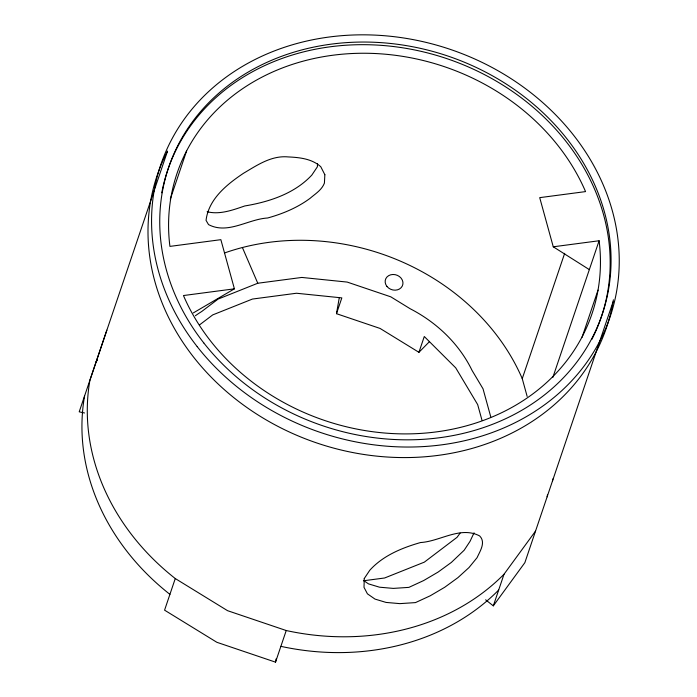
<?xml version="1.0" encoding="UTF-8"?>
<svg xmlns="http://www.w3.org/2000/svg" width="697" height="697" viewBox="0 0 697 697"><rect width="100%" height="100%" fill="white"/><g stroke="black" fill="none" stroke-linecap="round" stroke-linejoin="round"><path stroke-width="1.05" d="M317.544 163.647L317.379 166.801L311.847 175.06C294.535 193.661 269.234 201.877 244.769 205.964C232.885 210.015 219.712 214.946 207.14 211.722M613.404 299.797A237.198 202.243 18.7 0 1 318.163 443.431A237.198 202.243 18.7 0 1 167.55 151.075L89.913 380.213A237.268 202.304 18.7 0 0 175.269 578.545L164.57 610.163L216.854 642.294L275.524 662.15L276.09 658.935M429.43 341.669L418.932 352.316L380.083 328.444L336.485 313.685L339.291 297.636M106.841 330.186L79.214 411.822L84.52 412.981M170.277 199.159L186.63 150.857M336.485 313.685L341.835 297.88L296.469 293.245L252.427 299.057L212.707 314.905L199.795 324.697M275.524 662.15L286.232 630.532A237.268 202.304 18.7 0 0 504.018 574.232L535.557 531.053M418.932 352.316L424.281 336.512L455.742 367.877L477.672 404.591L481.976 420.213M527.15 396.427L522.253 378.645L564.666 253.325M552.826 377.469L599.106 240.753L553.261 246.799L539.713 197.643L585.558 191.597A219.032 186.761 18.7 0 0 332.635 55.263A219.032 186.761 18.7 0 0 169.92 246.389L220.862 239.672L234.401 288.828L193.304 312.918M582.021 337.383L598.026 290.109M485.626 599.812L493.319 605.85L504.018 574.232M613.055 301.871L524.858 562.671L493.319 605.85M474.047 532.813L470.048 541.325L464.167 550.229L451.368 562.418L438.152 572.037L423.671 580.549L408.912 587.371L393.317 588.399L379.517 587.196L368.452 583.859L363.398 580.348M96.142 361.795L97.406 360.07M460.125 533.109L457.04 537.326L424.342 562.139L384.622 577.987L363.651 580.758M490.766 416.902L483.021 388.787L472.061 370.429A132.352 112.853 18.7 0 0 410.202 308.762L390.782 296.826L347.184 282.076L301.818 277.441L257.777 283.243L218.056 299.1L201.712 311.507A132.352 112.853 18.7 0 0 195.378 315.75M234.401 288.828L183.459 295.545A219.032 186.761 18.7 0 0 436.392 431.887A219.032 186.761 18.7 0 0 599.106 240.753M286.232 630.532L227.553 610.677L175.269 578.545M553.261 246.799L589.34 269.617M242.399 247.522L257.777 283.243M498.669 590.037A237.268 202.304 18.7 0 1 280.874 646.346M169.92 594.358A237.268 202.304 18.7 0 1 84.564 396.018M547.493 494.757A237.268 202.304 18.7 0 1 547.136 496.839M552.843 478.952A237.268 202.304 18.7 0 1 552.486 481.026M224.53 252.976A219.032 186.761 18.7 0 1 522.253 378.645M161.774 192.816A228.895 195.16 18.7 0 1 447.683 58.914A228.895 195.16 18.7 0 1 591.797 339.5M364.261 578.519L364.008 587.327L367.424 593.827L375.003 599.089L386.077 602.426L399.878 603.628L415.473 602.6L430.232 595.787L444.703 587.275L457.92 577.647L468.976 567.576L477.079 557.661C479.98 551.161 486.079 542.414 479.675 535.949C460.438 525.773 440.147 541.403 420.544 542.536C401.925 547.868 383.036 555.596 369.785 570.251L364.261 578.519M324.854 174.72L324.41 183.137C321.648 190.124 315.436 193.705 310.069 198.331C297.41 207.715 282.755 213.813 267.639 217.995C248.036 219.128 227.753 234.758 208.516 224.591L206.051 220.365C208.595 199.037 226.83 184.444 243.488 173.283C257.298 165.119 271.473 155.292 288.314 156.93C299.693 157.461 311.934 158.759 320.768 166.722L324.854 174.72M386.974 286.458A9.035 7.702 18.7 0 0 402.282 286.04A9.035 7.702 18.7 0 0 392.934 274.479A9.035 7.702 18.7 0 0 386.974 286.458M197.19 346.618A237.198 202.243 18.7 0 0 599.69 341.338A237.198 202.243 18.7 0 0 359.33 34.85A237.198 202.243 18.7 0 0 197.19 346.618M203.777 342.924A228.895 195.16 18.7 0 0 592.189 337.827A228.895 195.16 18.7 0 0 360.244 42.064A228.895 195.16 18.7 0 0 203.777 342.924"/></g></svg>
